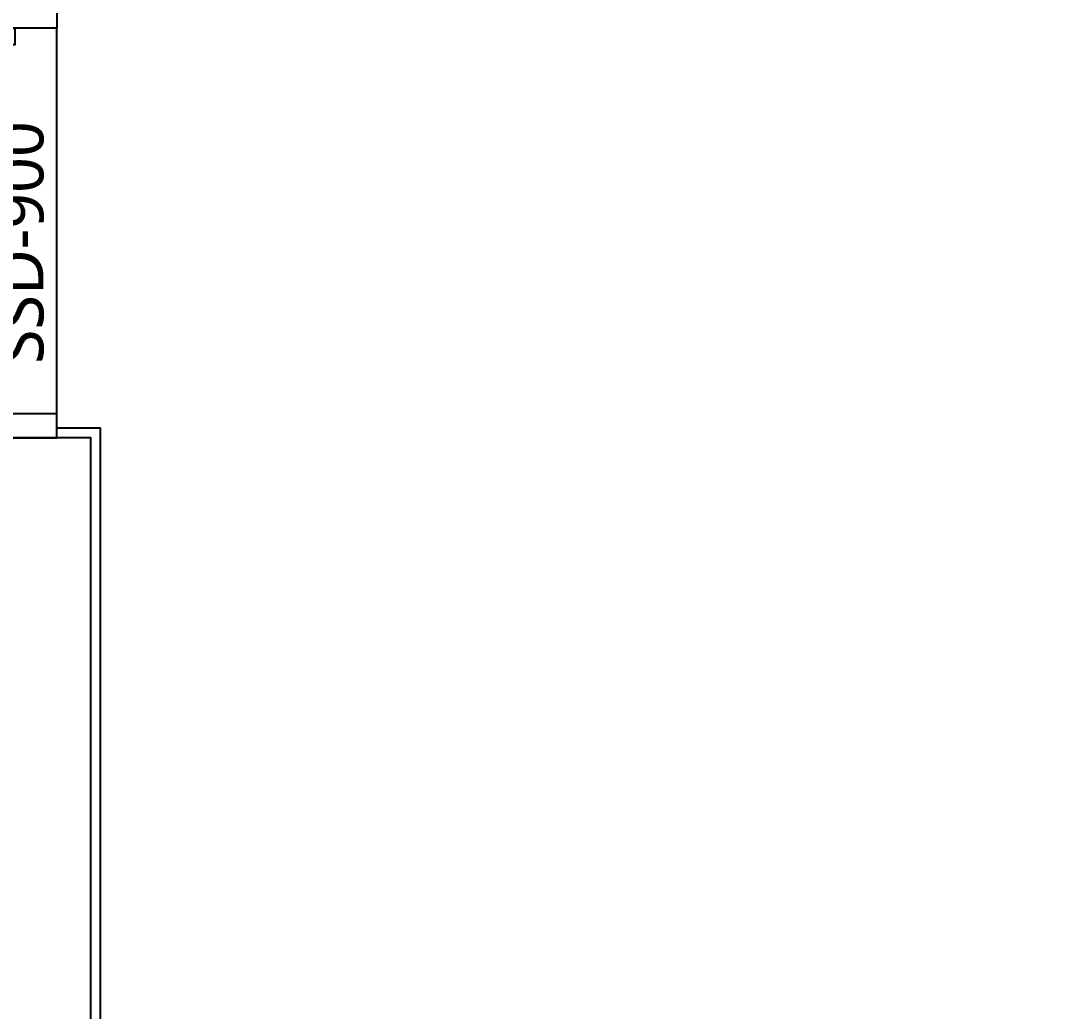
# Model space of a CAD drawing. Header units: millimetres. Extents: x -27671 to 122165, y 825 to 42056.
# Drawn here: x 59836.92 to 59879.08, y 18923.92 to 18964.09 of the extents above; entities that cross this region are included whole.
import ezdxf

# ---------------------------------------------------------------- set-up
doc = ezdxf.new("R2010")
doc.units = ezdxf.units.MM
doc.header["$LTSCALE"] = 100
doc.header["$MEASUREMENT"] = 0
doc.linetypes.add('HID', pattern=[2.5, 1.5, -1])
doc.layers.get('0').update_dxf_attribs({"linetype": 'CONTINUOUS'})
doc.layers.get('Defpoints').update_dxf_attribs({"color": 171, "linetype": 'CONTINUOUS'})
for name, color, linetype in [('DOOR', 4, 'CONTINUOUS'), ('DOOR(OPEN ELE)', 5, 'CONTINUOUS'), ('ELE9', 9, 'CONTINUOUS')]:
    doc.layers.add(name, color=color, linetype=linetype)
doc.styles.add('나눔바른고딕', font='NanumBarunGothic.ttf')

# ---------------------------------------------------------------- blocks, each defined once
blk = doc.blocks.new('A$C6222c99a')
at = {"layer": 'DOOR'}
for points in [[(815, 933.2), (850, 933.2), (850, 105.7), (815, 105.7)], [(0, 18.2), (50, 18.2), (50, 168.2), (0, 168.2)], [(900, 18.2), (850, 18.2), (850, 168.2), (900, 168.2)]]:
    blk.add_lwpolyline(points, close=True, dxfattribs=at)
at = {"layer": 'DOOR(OPEN ELE)', "linetype": 'HID', "ltscale": 0.05}
blk.add_arc((815, 168.2), 765, 90, 180, dxfattribs=at)
at = {"layer": 'Defpoints', "style": '나눔바른고딕'}
blk.add_text('SSD-900', height=100, dxfattribs=at).set_placement((153.4, 46.2))
blk = doc.blocks.new('ggtyu')
at = {"layer": 'ELE9', "color": 253, "ltscale": 0.1}
for points in [[(59838.387, 18948.149), (59838.387, 18963.8)], [(59839.756, 18919.096), (59840.148, 18919.096), (59840.148, 18947.562), (59838.387, 18947.562)]]:
    blk.add_lwpolyline(points, dxfattribs=at)
blk.add_lwpolyline([(59879.08, 18904.424), (59743.796, 18904.424), (59743.796, 18922.227), (59836.039, 18922.227), (59836.039, 18919.096), (59839.756, 18919.096), (59839.756, 18947.17), (59836.039, 18947.17), (59836.039, 18925.944), (59743.796, 18925.944), (59743.796, 18955.387), (59740.079, 18955.387), (59740.079, 18900.706), (59761.795, 18900.706), (59761.795, 18876.936), (59740.079, 18876.936), (59740.079, 18862.459), (59743.796, 18862.459), (59743.796, 18873.219), (59765.512, 18873.219), (59765.512, 18900.706), (59879.08, 18900.706)], close=True, dxfattribs=at)
at = {"layer": 'ELE9', "color": 253, "ltscale": 0.1, "xscale": 0.01956378461538462, "yscale": 0.01956378461538462, "zscale": 0.01956378461538462, "rotation": 90.00000000000001}
blk.add_blockref('A$C6222c99a', (59838.743, 18947.171), dxfattribs=at)

msp = doc.modelspace()

# ---------------------------------------------------------------- block references
msp.add_blockref('ggtyu', (0, 0))

doc.saveas('drawing.dxf')
